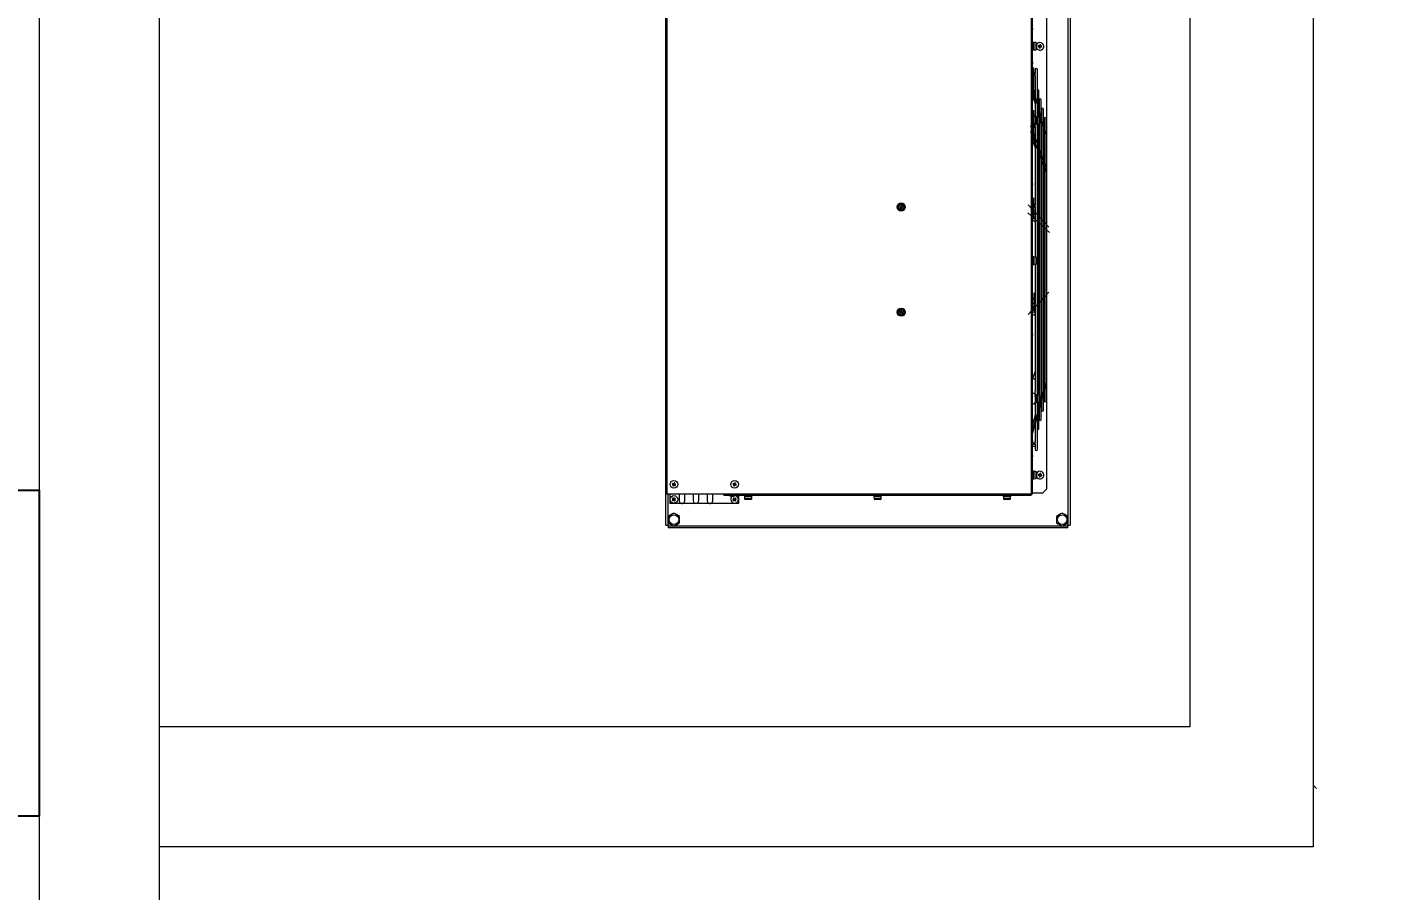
# Model space of a CAD drawing. Header units: millimetres. Extents: x 0 to 31017, y 0 to 21335.
# Drawn here: x 29658.7 to 29827.5, y 5683.1 to 5789.8 of the extents above; entities that cross this region are included whole.
import ezdxf
from ezdxf import colors
from ezdxf.entities.mleader import LeaderData, LeaderLine
from ezdxf.enums import TextEntityAlignment as Align
from ezdxf.math import Vec2, Vec3

# ---------------------------------------------------------------- set-up
doc = ezdxf.new("R2010")
doc.units = ezdxf.units.MM
doc.layers.add('PDF_幾何圖形', color=7, linetype='Continuous')
doc.styles.get("Standard").update_dxf_attribs({"font": 'arial.ttf'})

# ---------------------------------------------------------------- blocks, each defined once
blk = doc.blocks.new('3F建築底圖')
at = {"layer": 'PDF_幾何圖形', "lineweight": 13}
for points in [[(3040.63, -500.17), (3183.26, -500.17), (3183.26, -1159.16), (3040.63, -1159.16)], [(3040.63, -514.99), (3168.03, -514.99), (3168.03, -1144.34), (3040.63, -1144.34)]]:
    blk.add_lwpolyline(points, dxfattribs=at)
at = {"layer": 'PDF_幾何圖形', "lineweight": 20}
blk.add_lwpolyline([(3040.63, -1195.13), (3025.82, -1195.13), (3025.82, -985.63), (3040.63, -985.63)], close=True, dxfattribs=at)
at = {"layer": 'PDF_幾何圖形', "lineweight": 25}
blk.add_lwpolyline([(3022.86, -1155.35), (3025.82, -1155.35), (3025.82, -1115.14), (3022.86, -1115.14), (3022.86, -1134.19), (2986.88, -1134.19), (2986.88, -1115.14), (2984.34, -1115.14), (2984.34, -1155.35), (2986.88, -1155.35), (2986.88, -1136.3), (3022.86, -1136.3)], close=True, dxfattribs=at)
at = {"layer": 'PDF_幾何圖形', "lineweight": 0}
blk.add_lwpolyline([(3183.69, -1151.96), (3183.26, -1151.54)], close=True, dxfattribs=at)
blk = doc.blocks.new('3F機組圖灰底')
at = {"color": 8, "linetype": 'Continuous', "lineweight": 15}
for p, q in [((109375.59, -43245.03), (109375.59, -43115.64)), ((109375.84, -43115.64), (109375.84, -43245.03)), ((109325.82, -43130.47), (109325.82, -43241.17)), ((109325.96, -43130.47), (109325.96, -43241.17)), ((109371, -43130.47), (109371, -43241.17)), ((109371.14, -43130.47), (109371.14, -43241.17)), ((109372.9, -43175.8), (109372.9, -43195.79)), ((109371.15, -43183.59), (109371.15, -43183.79)), ((109371.22, -43185.32), (109371.14, -43185.32)), ((109371.14, -43186.32), (109371.22, -43186.32)), ((109371.22, -43185.32), (109371.22, -43185.87)), ((109371.35, -43185.36), (109371.22, -43185.36)), ((109371.22, -43185.87), (109371.22, -43186.32)), ((109371.22, -43186.28), (109371.35, -43186.28)), ((109371.35, -43185.36), (109371.35, -43185.87)), ((109371.57, -43185.38), (109371.35, -43185.37)), ((109371.35, -43185.87), (109371.35, -43186.28)), ((109371.35, -43186.27), (109371.57, -43186.26)), ((109371.57, -43185.38), (109371.57, -43185.86)), ((109371.57, -43185.86), (109371.57, -43186.26)), ((109371.68, -43185.49), (109371.68, -43185.85)), ((109371.68, -43185.85), (109371.68, -43186.15)), ((109371.91, -43185.82), (109371.89, -43185.84)), ((109371.92, -43185.77), (109371.9, -43185.75)), ((109371.92, -43185.77), (109371.91, -43185.82)), ((109371.91, -43185.82), (109371.95, -43185.83)), ((109371.96, -43185.78), (109371.92, -43185.77)), ((109371.95, -43185.83), (109371.94, -43185.85)), ((109371.96, -43185.78), (109371.96, -43185.75)), ((109372.04, -43186.01), (109372.01, -43186.02)), ((109372.04, -43185.97), (109372.02, -43185.97)), ((109372.04, -43185.97), (109372.04, -43186.01)), ((109372.04, -43186.01), (109372.08, -43186.02)), ((109372.1, -43185.68), (109372.08, -43185.67)), ((109372.08, -43186.02), (109372.09, -43185.98)), ((109372.08, -43186.02), (109372.1, -43186.04)), ((109372.11, -43185.65), (109372.09, -43185.62)), ((109372.09, -43185.98), (109372.11, -43185.99)), ((109372.11, -43185.65), (109372.1, -43185.68)), ((109372.16, -43185.66), (109372.11, -43185.65)), ((109372.15, -43185.69), (109372.16, -43185.66)), ((109372.15, -43185.69), (109372.17, -43185.69)), ((109372.16, -43185.66), (109372.18, -43185.64)), ((109372.24, -43185.88), (109372.27, -43185.89)), ((109372.24, -43185.88), (109372.24, -43185.91)), ((109372.25, -43185.84), (109372.25, -43185.81)), ((109372.28, -43185.84), (109372.25, -43185.84)), ((109372.27, -43185.89), (109372.28, -43185.84)), ((109372.27, -43185.89), (109372.29, -43185.92)), ((109372.28, -43185.84), (109372.31, -43185.83)), ((109371.15, -43187.79), (109371.15, -43187.99)), ((109371.15, -43189.64), (109371.15, -43189.84)), ((109371.32, -43192.49), (109371.32, -43188.44)), ((109371.5, -43188.73), (109371.5, -43189.14)), ((109371.5, -43189.42), (109371.5, -43194.47)), ((109371.52, -43189.33), (109371.52, -43189.17)), ((109371.78, -43194.56), (109371.78, -43188.73)), ((109372.78, -43196.72), (109371.06, -43190.32)), ((109371.14, -43191.36), (109371.5, -43192.7)), ((109371.94, -43194.57), (109371.94, -43191.29)), ((109371.14, -43191.61), (109371.5, -43192.94)), ((109372, -43193.02), (109371.94, -43192.79)), ((109372, -43192.44), (109372, -43193)), ((109372, -43193), (109372, -43194.58)), ((109372.24, -43231.94), (109372.24, -43192.44)), ((109371.32, -43197.59), (109371.32, -43193.73)), ((109371.6, -43194.51), (109371.52, -43194.51)), ((109371.52, -43194.51), (109371.52, -43195.02)), ((109371.6, -43194.51), (109371.6, -43195.02)), ((109371.73, -43194.55), (109371.6, -43194.55)), ((109371.73, -43194.55), (109371.73, -43195.02)), ((109371.95, -43194.57), (109371.73, -43194.56)), ((109371.94, -43194.34), (109372, -43194.56)), ((109371.94, -43194.55), (109371.94, -43194.57)), ((109371.95, -43194.57), (109371.95, -43195.02)), ((109372.06, -43194.68), (109372.06, -43195.02)), ((109372.3, -43194.13), (109372.24, -43193.91)), ((109372.3, -43193.59), (109372.3, -43194.12)), ((109372.3, -43194.12), (109372.3, -43198.72)), ((109372.52, -43194.7), (109372.52, -43211.78)), ((109372.54, -43230.79), (109372.54, -43193.59)), ((109372.6, -43194.74), (109372.6, -43195.24)), ((109372.84, -43229.64), (109372.84, -43194.74)), ((109372.88, -43201.43), (109370.97, -43196.38)), ((109372.86, -43200.89), (109370.98, -43195.68)), ((109371.5, -43195.75), (109371.5, -43205.46)), ((109371.52, -43195.02), (109371.52, -43195.27)), ((109371.52, -43195.66), (109371.52, -43195.28)), ((109371.52, -43195.51), (109371.6, -43195.51)), ((109371.6, -43195.02), (109371.6, -43195.51)), ((109371.6, -43195.47), (109371.73, -43195.47)), ((109371.73, -43195.02), (109371.73, -43195.47)), ((109371.73, -43195.46), (109371.95, -43195.45)), ((109371.78, -43228.93), (109371.78, -43195.46)), ((109371.94, -43228.93), (109371.94, -43195.45)), ((109371.95, -43195.02), (109371.95, -43195.45)), ((109372, -43195.44), (109372, -43197.92)), ((109372.06, -43195.02), (109372.06, -43195.34)), ((109372.24, -43195.45), (109372.3, -43195.68)), ((109372.24, -43195.66), (109372.3, -43195.88)), ((109372.6, -43195.25), (109372.54, -43195.03)), ((109372.6, -43195.24), (109372.6, -43199.55)), ((109372.96, -43228.49), (109372.96, -43195.89)), ((109371.14, -43196.7), (109371.5, -43197.69)), ((109371.14, -43197.39), (109371.5, -43198.34)), ((109372, -43197.9), (109371.94, -43197.73)), ((109372, -43197.92), (109372, -43206.65)), ((109371.94, -43198.91), (109372, -43199.07)), ((109371.94, -43199.5), (109372, -43199.66)), ((109372.3, -43198.73), (109372.24, -43198.56)), ((109372.24, -43199.74), (109372.3, -43199.91)), ((109372.3, -43198.72), (109372.3, -43206.97)), ((109372.6, -43199.56), (109372.54, -43199.39)), ((109372.6, -43199.55), (109372.6, -43199.6)), ((109372.6, -43199.6), (109372.6, -43207.3)), ((109372.24, -43200.3), (109372.3, -43200.45)), ((109371.15, -43202.79), (109371.15, -43202.99)), ((109371.32, -43207.14), (109371.32, -43204.54)), ((109354.77, -43205.59), (109354.74, -43205.68)), ((109354.74, -43205.68), (109354.82, -43205.71)), ((109354.85, -43205.61), (109354.77, -43205.59)), ((109354.86, -43205.78), (109354.83, -43205.86)), ((109354.83, -43205.86), (109354.93, -43205.89)), ((109354.95, -43205.49), (109354.92, -43205.57)), ((109354.93, -43205.89), (109354.95, -43205.81)), ((109355.04, -43205.52), (109354.95, -43205.49)), ((109355.02, -43205.6), (109355.04, -43205.52)), ((109355.03, -43205.77), (109355.1, -43205.79)), ((109355.13, -43205.7), (109355.06, -43205.68)), ((109355.1, -43205.79), (109355.13, -43205.7)), ((109373.26, -43208.86), (109370.58, -43206.42)), ((109373.2, -43208.18), (109370.64, -43205.42)), ((109371.17, -43206.28), (109371.5, -43206.63)), ((109371.5, -43205.69), (109371.5, -43211.88)), ((109371.52, -43205.59), (109371.52, -43205.54)), ((109372, -43206.58), (109371.94, -43206.52)), ((109372, -43206.65), (109372, -43216.87)), ((109371.18, -43207.23), (109371.5, -43207.52)), ((109371.5, -43206.98), (109371.46, -43206.94)), ((109371.94, -43207.1), (109372, -43207.17)), ((109372, -43207.43), (109371.94, -43207.38)), ((109371.94, -43207.92), (109372, -43207.98)), ((109372.3, -43206.9), (109372.24, -43206.84)), ((109372.24, -43207.43), (109372.3, -43207.49)), ((109372.3, -43207.71), (109372.24, -43207.65)), ((109372.24, -43208.19), (109372.3, -43208.25)), ((109372.3, -43206.97), (109372.3, -43216.59)), ((109372.6, -43207.23), (109372.54, -43207.16)), ((109372.6, -43207.3), (109372.6, -43216.32)), ((109371.22, -43211.82), (109371.14, -43211.82)), ((109371.14, -43212.82), (109371.22, -43212.82)), ((109371.22, -43211.82), (109371.22, -43212.37)), ((109371.35, -43211.86), (109371.22, -43211.86)), ((109371.22, -43212.37), (109371.22, -43212.82)), ((109371.22, -43212.78), (109371.35, -43212.78)), ((109371.35, -43211.86), (109371.35, -43212.37)), ((109371.57, -43211.88), (109371.35, -43211.87)), ((109371.35, -43212.37), (109371.35, -43212.78)), ((109371.35, -43212.77), (109371.57, -43212.76)), ((109371.5, -43212.76), (109371.5, -43217.67)), ((109371.57, -43211.88), (109371.57, -43212.36)), ((109371.57, -43212.36), (109371.57, -43212.76)), ((109371.68, -43211.99), (109371.68, -43212.35)), ((109371.68, -43212.35), (109371.68, -43212.65)), ((109371.96, -43212.28), (109371.94, -43212.27)), ((109371.94, -43212.32), (109371.95, -43212.33)), ((109371.95, -43212.33), (109371.94, -43212.35)), ((109371.96, -43212.28), (109371.96, -43212.25)), ((109372.24, -43212.38), (109372.27, -43212.39)), ((109372.24, -43212.38), (109372.24, -43212.4)), ((109372.25, -43212.34), (109372.25, -43212.31)), ((109372.28, -43212.34), (109372.25, -43212.34)), ((109372.27, -43212.39), (109372.28, -43212.34)), ((109372.27, -43212.39), (109372.29, -43212.42)), ((109372.28, -43212.34), (109372.3, -43212.33)), ((109372.52, -43229.68), (109372.52, -43212.6)), ((109373.2, -43216.21), (109370.64, -43218.96)), ((109371.32, -43216.3), (109371.32, -43218.8)), ((109372, -43216.41), (109371.94, -43216.46)), ((109372.3, -43216.13), (109372.24, -43216.19)), ((109372.24, -43216.73), (109372.3, -43216.68)), ((109372.3, -43216.59), (109372.3, -43225.06)), ((109372.54, -43216.46), (109372.6, -43216.4)), ((109372.6, -43216.32), (109372.6, -43224.24)), ((109354.95, -43218.49), (109354.92, -43218.57)), ((109355.04, -43218.52), (109354.95, -43218.49)), ((109371.27, -43217.99), (109371.17, -43218.11)), ((109371.5, -43216.86), (109371.18, -43217.15)), ((109371.47, -43218.37), (109371.5, -43218.34)), ((109371.5, -43217.89), (109371.5, -43228.34)), ((109371.52, -43217.8), (109371.52, -43217.76)), ((109371.94, -43217), (109372, -43216.95)), ((109372, -43217.21), (109371.94, -43217.28)), ((109371.94, -43217.87), (109372, -43217.8)), ((109372, -43216.87), (109372, -43225.81)), ((109372.3, -43216.89), (109372.24, -43216.96)), ((109372.24, -43217.54), (109372.3, -43217.48)), ((109354.77, -43218.59), (109354.74, -43218.68)), ((109354.74, -43218.68), (109354.82, -43218.71)), ((109354.85, -43218.61), (109354.77, -43218.59)), ((109354.86, -43218.78), (109354.83, -43218.86)), ((109354.83, -43218.86), (109354.93, -43218.89)), ((109354.93, -43218.89), (109354.95, -43218.81)), ((109355.02, -43218.6), (109355.04, -43218.52)), ((109355.03, -43218.77), (109355.1, -43218.79)), ((109355.13, -43218.7), (109355.06, -43218.68)), ((109355.1, -43218.79), (109355.13, -43218.7)), ((109371.15, -43221.39), (109371.15, -43221.59)), ((109372, -43224.72), (109371.94, -43224.88)), ((109372.3, -43223.93), (109372.24, -43224.09)), ((109372.24, -43225.22), (109372.3, -43225.06)), ((109372.3, -43225.06), (109372.3, -43230.79)), ((109372.54, -43224.42), (109372.6, -43224.27)), ((109372.6, -43224.24), (109372.6, -43228.94)), ((109371.5, -43226.04), (109371.14, -43227)), ((109371.94, -43226.65), (109372, -43226.49)), ((109372, -43225.86), (109372, -43228.95)), ((109372.24, -43225.82), (109372.3, -43225.65)), ((109372.79, -43227.46), (109371.06, -43233.81)), ((109372.78, -43227.66), (109371.06, -43234.06)), ((109371.52, -43228.87), (109371.52, -43228.45)), ((109372.3, -43228.51), (109372.24, -43228.73)), ((109372.9, -43228.6), (109372.9, -43240.55)), ((109371.5, -43229.91), (109371.5, -43234.68)), ((109371.6, -43228.87), (109371.52, -43228.87)), ((109371.52, -43229.1), (109371.52, -43228.87)), ((109371.52, -43229.1), (109371.52, -43229.87)), ((109371.52, -43229.87), (109371.6, -43229.87)), ((109371.6, -43228.87), (109371.6, -43229.87)), ((109371.73, -43228.91), (109371.6, -43228.91)), ((109371.6, -43229.83), (109371.73, -43229.83)), ((109371.73, -43228.91), (109371.73, -43229.83)), ((109371.95, -43228.94), (109371.73, -43228.92)), ((109371.73, -43229.82), (109371.95, -43229.81)), ((109371.78, -43235.65), (109371.78, -43229.82)), ((109371.94, -43233.09), (109371.94, -43229.81)), ((109371.94, -43229.81), (109371.94, -43229.83)), ((109371.95, -43228.94), (109371.95, -43229.81)), ((109372, -43229.8), (109372, -43231.94)), ((109372.06, -43229.05), (109372.06, -43229.7)), ((109372.24, -43230.25), (109372.3, -43230.03)), ((109372.24, -43230.47), (109372.3, -43230.25)), ((109372.54, -43229.15), (109372.6, -43228.93)), ((109372.54, -43229.35), (109372.6, -43229.13)), ((109372.6, -43228.94), (109372.6, -43229.64)), ((109371.5, -43231.44), (109371.14, -43232.77)), ((109371.94, -43231.36), (109372, -43231.13)), ((109371.94, -43231.59), (109372, -43231.37)), ((109371.15, -43234.54), (109371.15, -43234.74)), ((109371.5, -43234.96), (109371.5, -43235.65)), ((109371.52, -43234.94), (109371.52, -43234.78)), ((109371.15, -43236.39), (109371.15, -43236.59)), ((109371.22, -43238.32), (109371.14, -43238.32)), ((109371.22, -43238.32), (109371.22, -43238.87)), ((109371.35, -43238.36), (109371.22, -43238.36)), ((109371.35, -43238.36), (109371.35, -43238.87)), ((109371.57, -43238.38), (109371.35, -43238.37)), ((109371.57, -43238.38), (109371.57, -43238.86)), ((109371.68, -43238.49), (109371.68, -43238.85)), ((109371.92, -43238.77), (109371.9, -43238.75)), ((109371.96, -43238.78), (109371.96, -43238.75)), ((109372.1, -43238.68), (109372.08, -43238.67)), ((109372.11, -43238.65), (109372.09, -43238.62)), ((109372.11, -43238.65), (109372.1, -43238.68)), ((109372.16, -43238.66), (109372.11, -43238.65)), ((109372.15, -43238.69), (109372.16, -43238.66)), ((109372.15, -43238.69), (109372.17, -43238.69)), ((109372.16, -43238.66), (109372.18, -43238.64)), ((109326.66, -43239.91), (109326.63, -43239.92)), ((109326.69, -43239.87), (109326.66, -43239.91)), ((109326.66, -43239.91), (109326.69, -43239.92)), ((109326.69, -43239.87), (109326.68, -43239.84)), ((109326.69, -43239.92), (109326.68, -43239.94)), ((109326.72, -43239.88), (109326.69, -43239.87)), ((109326.73, -43240.12), (109326.7, -43240.13)), ((109326.72, -43239.88), (109326.73, -43239.86)), ((109326.75, -43240.09), (109326.73, -43240.08)), ((109326.75, -43240.09), (109326.73, -43240.12)), ((109326.73, -43240.12), (109326.77, -43240.15)), ((109326.77, -43240.15), (109326.79, -43240.12)), ((109326.77, -43240.15), (109326.78, -43240.18)), ((109326.79, -43240.12), (109326.81, -43240.13)), ((109326.89, -43239.83), (109326.86, -43239.82)), ((109326.9, -43239.8), (109326.89, -43239.77)), ((109326.9, -43239.8), (109326.89, -43239.83)), ((109326.94, -43239.82), (109326.9, -43239.8)), ((109326.93, -43239.85), (109326.94, -43239.82)), ((109326.93, -43239.85), (109326.95, -43239.86)), ((109326.94, -43239.82), (109326.97, -43239.81)), ((109326.96, -43240.06), (109326.95, -43240.08)), ((109326.96, -43240.06), (109326.99, -43240.08)), ((109326.98, -43240.02), (109326.99, -43240)), ((109327.01, -43240.03), (109326.98, -43240.02)), ((109326.99, -43240.08), (109327.01, -43240.03)), ((109326.99, -43240.08), (109327, -43240.11)), ((109327.01, -43240.03), (109327.04, -43240.02)), ((109334.16, -43239.91), (109334.13, -43239.92)), ((109334.19, -43239.87), (109334.16, -43239.91)), ((109334.16, -43239.91), (109334.19, -43239.92)), ((109334.19, -43239.87), (109334.18, -43239.84)), ((109334.19, -43239.92), (109334.18, -43239.94)), ((109334.22, -43239.88), (109334.19, -43239.87)), ((109334.23, -43240.12), (109334.2, -43240.13)), ((109334.22, -43239.88), (109334.23, -43239.86)), ((109334.25, -43240.09), (109334.23, -43240.08)), ((109334.25, -43240.09), (109334.23, -43240.12)), ((109334.23, -43240.12), (109334.27, -43240.15)), ((109334.27, -43240.15), (109334.29, -43240.12)), ((109334.27, -43240.15), (109334.28, -43240.18)), ((109334.29, -43240.12), (109334.31, -43240.13)), ((109334.39, -43239.83), (109334.36, -43239.82)), ((109334.4, -43239.8), (109334.39, -43239.77)), ((109334.4, -43239.8), (109334.39, -43239.83)), ((109334.44, -43239.82), (109334.4, -43239.8)), ((109334.43, -43239.85), (109334.44, -43239.82)), ((109334.43, -43239.85), (109334.45, -43239.86)), ((109334.44, -43239.82), (109334.47, -43239.81)), ((109334.46, -43240.06), (109334.45, -43240.08)), ((109334.46, -43240.06), (109334.49, -43240.08)), ((109334.48, -43240.02), (109334.49, -43240)), ((109334.51, -43240.03), (109334.48, -43240.02)), ((109334.49, -43240.08), (109334.51, -43240.03)), ((109334.49, -43240.08), (109334.5, -43240.11)), ((109334.51, -43240.03), (109334.54, -43240.02)), ((109371.14, -43239.32), (109371.22, -43239.32)), ((109371.22, -43238.87), (109371.22, -43239.32)), ((109371.22, -43239.28), (109371.35, -43239.28)), ((109371.35, -43238.87), (109371.35, -43239.28)), ((109371.35, -43239.27), (109371.57, -43239.26)), ((109371.57, -43238.86), (109371.57, -43239.26)), ((109371.68, -43238.85), (109371.68, -43239.15)), ((109371.91, -43238.82), (109371.89, -43238.84)), ((109371.92, -43238.77), (109371.91, -43238.82)), ((109371.91, -43238.82), (109371.95, -43238.83)), ((109371.96, -43238.78), (109371.92, -43238.77)), ((109371.95, -43238.83), (109371.94, -43238.85)), ((109372.04, -43239.01), (109372.01, -43239.02)), ((109372.04, -43238.97), (109372.02, -43238.97)), ((109372.04, -43238.97), (109372.04, -43239.01)), ((109372.04, -43239.01), (109372.08, -43239.02)), ((109372.08, -43239.02), (109372.09, -43238.98)), ((109372.08, -43239.02), (109372.1, -43239.04)), ((109372.09, -43238.98), (109372.11, -43238.99)), ((109372.24, -43238.88), (109372.27, -43238.89)), ((109372.24, -43238.88), (109372.24, -43238.91)), ((109372.25, -43238.84), (109372.25, -43238.81)), ((109372.28, -43238.84), (109372.25, -43238.84)), ((109372.27, -43238.89), (109372.28, -43238.84)), ((109372.27, -43238.89), (109372.29, -43238.92)), ((109372.28, -43238.84), (109372.31, -43238.83)), ((109325.96, -43241.17), (109325.82, -43241.17)), ((109325.84, -43245.03), (109325.84, -43241.17)), ((109333.02, -43241.17), (109325.96, -43241.17)), ((109326.09, -43241.17), (109326.09, -43245.03)), ((109326.34, -43241.17), (109326.34, -43242.33)), ((109326.68, -43241.93), (109326.65, -43241.92)), ((109326.71, -43241.7), (109326.67, -43241.7)), ((109326.7, -43241.9), (109326.68, -43241.93)), ((109326.68, -43241.93), (109326.71, -43241.96)), ((109326.7, -43241.9), (109326.69, -43241.89)), ((109326.71, -43241.96), (109326.7, -43241.99)), ((109326.74, -43241.67), (109326.71, -43241.7)), ((109326.71, -43241.7), (109326.73, -43241.73)), ((109326.73, -43241.73), (109326.71, -43241.74)), ((109326.71, -43241.96), (109326.73, -43241.94)), ((109326.73, -43241.94), (109326.75, -43241.96)), ((109326.74, -43241.67), (109326.75, -43241.64)), ((109326.76, -43241.7), (109326.74, -43241.67)), ((109326.76, -43241.7), (109326.78, -43241.68)), ((109326.91, -43241.96), (109326.89, -43241.98)), ((109326.91, -43241.96), (109326.93, -43241.99)), ((109326.94, -43241.72), (109326.93, -43241.7)), ((109326.93, -43241.99), (109326.97, -43241.96)), ((109326.93, -43241.99), (109326.93, -43242.02)), ((109326.97, -43241.7), (109326.94, -43241.72)), ((109326.95, -43241.94), (109326.97, -43241.92)), ((109326.97, -43241.96), (109326.95, -43241.94)), ((109326.97, -43241.7), (109326.97, -43241.67)), ((109327, -43241.74), (109326.97, -43241.7)), ((109326.97, -43241.76), (109327, -43241.74)), ((109326.97, -43241.76), (109326.99, -43241.78)), ((109326.97, -43241.96), (109327, -43241.97)), ((109327, -43241.74), (109327.03, -43241.74)), ((109329.22, -43241.17), (109329.22, -43241.98)), ((109329.92, -43241.98), (109329.92, -43241.17)), ((109329.92, -43241.98), (109329.92, -43241.17)), ((109329.92, -43241.98), (109329.92, -43241.17)), ((109329.92, -43241.98), (109329.92, -43241.17)), ((109329.92, -43241.98), (109329.92, -43241.17)), ((109329.92, -43241.98), (109329.92, -43241.17)), ((109329.92, -43241.98), (109329.92, -43241.17)), ((109329.92, -43241.98), (109329.92, -43241.17)), ((109329.92, -43241.98), (109329.92, -43241.17)), ((109329.92, -43241.98), (109329.92, -43241.17)), ((109329.92, -43241.98), (109329.92, -43241.17)), ((109329.92, -43241.98), (109329.92, -43241.17)), ((109329.92, -43241.98), (109329.92, -43241.17)), ((109329.92, -43241.98), (109329.92, -43241.17)), ((109333.02, -43241.31), (109333.02, -43241.17)), ((109371, -43241.17), (109333.02, -43241.17)), ((109333.02, -43241.31), (109371, -43241.31)), ((109333.89, -43241.4), (109333.89, -43241.42)), ((109333.93, -43241.43), (109333.93, -43241.41)), ((109333.93, -43241.43), (109333.93, -43241.42)), ((109334.12, -43241.41), (109334.12, -43241.42)), ((109334.14, -43241.4), (109334.15, -43241.43)), ((109334.14, -43241.41), (109334.14, -43241.43)), ((109334.14, -43241.42), (109334.14, -43241.42)), ((109334.18, -43241.93), (109334.15, -43241.92)), ((109334.17, -43241.41), (109334.17, -43241.42)), ((109334.21, -43241.7), (109334.17, -43241.7)), ((109334.2, -43241.9), (109334.18, -43241.93)), ((109334.18, -43241.93), (109334.21, -43241.96)), ((109334.2, -43241.9), (109334.19, -43241.89)), ((109334.21, -43241.96), (109334.2, -43241.99)), ((109334.24, -43241.67), (109334.21, -43241.7)), ((109334.21, -43241.7), (109334.23, -43241.73)), ((109334.23, -43241.73), (109334.21, -43241.74)), ((109334.21, -43241.96), (109334.23, -43241.94)), ((109334.23, -43241.94), (109334.25, -43241.96)), ((109334.24, -43241.67), (109334.25, -43241.64)), ((109334.26, -43241.7), (109334.24, -43241.67)), ((109334.26, -43241.7), (109334.28, -43241.68)), ((109334.41, -43241.96), (109334.39, -43241.98)), ((109334.41, -43241.96), (109334.43, -43241.99)), ((109334.44, -43241.72), (109334.43, -43241.7)), ((109334.43, -43241.99), (109334.47, -43241.96)), ((109334.43, -43241.99), (109334.43, -43242.02)), ((109334.47, -43241.7), (109334.44, -43241.72)), ((109334.45, -43241.94), (109334.47, -43241.92)), ((109334.47, -43241.96), (109334.45, -43241.94)), ((109334.47, -43241.7), (109334.47, -43241.67)), ((109334.5, -43241.74), (109334.47, -43241.7)), ((109334.47, -43241.76), (109334.5, -43241.74)), ((109334.47, -43241.76), (109334.49, -43241.78)), ((109334.47, -43241.96), (109334.5, -43241.97)), ((109334.5, -43241.74), (109334.53, -43241.74)), ((109334.84, -43241.31), (109334.84, -43242.33)), ((109335.52, -43241.31), (109335.52, -43241.39)), ((109336.52, -43241.39), (109335.52, -43241.39)), ((109335.56, -43241.39), (109335.56, -43241.52)), ((109336.48, -43241.52), (109335.56, -43241.52)), ((109335.57, -43241.52), (109335.58, -43241.75)), ((109336.46, -43241.75), (109335.58, -43241.75)), ((109336.35, -43241.85), (109335.69, -43241.85)), ((109336.46, -43241.75), (109336.47, -43241.52)), ((109336.48, -43241.52), (109336.48, -43241.39)), ((109336.52, -43241.39), (109336.52, -43241.31)), ((109351.52, -43241.31), (109351.52, -43241.39)), ((109352.52, -43241.39), (109351.52, -43241.39)), ((109351.56, -43241.39), (109351.56, -43241.52)), ((109352.48, -43241.52), (109351.56, -43241.52)), ((109351.57, -43241.52), (109351.58, -43241.75)), ((109352.46, -43241.75), (109351.58, -43241.75)), ((109352.35, -43241.85), (109351.69, -43241.85)), ((109352.46, -43241.75), (109352.47, -43241.52)), ((109352.48, -43241.52), (109352.48, -43241.39)), ((109352.52, -43241.39), (109352.52, -43241.31)), ((109367.52, -43241.31), (109367.52, -43241.39)), ((109368.52, -43241.39), (109367.52, -43241.39)), ((109367.56, -43241.39), (109367.56, -43241.52)), ((109368.48, -43241.52), (109367.56, -43241.52)), ((109367.57, -43241.52), (109367.58, -43241.75)), ((109368.46, -43241.75), (109367.58, -43241.75)), ((109368.35, -43241.85), (109367.69, -43241.85)), ((109368.46, -43241.75), (109368.47, -43241.52)), ((109368.48, -43241.52), (109368.48, -43241.39)), ((109368.52, -43241.39), (109368.52, -43241.31)), ((109371, -43241.17), (109371, -43241.31)), ((109371.14, -43241.17), (109371, -43241.17)), ((109372.4, -43241.05), (109371.14, -43241.05)), ((109372.4, -43241.05), (109372.9, -43240.55)), ((109334.84, -43242.33), (109326.34, -43242.33)), ((109325.84, -43245.03), (109326.09, -43245.03)), ((109326.09, -43245.03), (109326.14, -43245.03)), ((109326.14, -43243.93), (109326.14, -43244.74)), ((109326.14, -43245.03), (109326.14, -43245.08)), ((109326.14, -43245.08), (109326.14, -43245.33)), ((109326.14, -43245.08), (109326.74, -43245.08)), ((109375.53, -43245.33), (109326.14, -43245.33)), ((109326.94, -43245.08), (109374.74, -43245.08)), ((109327.54, -43244.74), (109327.54, -43243.93)), ((109374.14, -43243.93), (109374.14, -43244.74)), ((109374.94, -43245.08), (109375.53, -43245.08)), ((109375.53, -43245.03), (109375.59, -43245.03)), ((109375.53, -43245.08), (109375.53, -43245.03)), ((109375.53, -43245.33), (109375.53, -43245.08)), ((109375.54, -43244.74), (109375.54, -43243.93)), ((109375.59, -43245.03), (109375.84, -43245.03))]:
    blk.add_line(p, q, dxfattribs=at)
at = {"color": 8, "linetype": 'Continuous', "lineweight": 15, "flags": 128}
for points in [[(109371.32, -43189.21), (109371.39, -43189.21), (109371.46, -43189.2), (109371.5, -43189.18), (109371.52, -43189.17), (109371.5, -43189.15), (109371.46, -43189.13), (109371.39, -43189.12), (109371.32, -43189.12), (109371.24, -43189.12), (109371.18, -43189.13), (109371.14, -43189.14)], [(109371.5, -43189.43), (109371.5, -43189.42), (109371.5, -43189.4), (109371.5, -43189.38), (109371.51, -43189.36), (109371.51, -43189.35), (109371.52, -43189.33), (109371.52, -43189.33)], [(109371.32, -43205.73), (109371.39, -43205.72), (109371.46, -43205.68), (109371.5, -43205.61), (109371.52, -43205.54), (109371.5, -43205.47), (109371.46, -43205.4), (109371.39, -43205.36), (109371.32, -43205.35), (109371.24, -43205.36), (109371.18, -43205.4), (109371.14, -43205.46)], [(109371.5, -43205.69), (109371.5, -43205.69), (109371.5, -43205.69), (109371.5, -43205.67), (109371.51, -43205.66), (109371.51, -43205.64), (109371.52, -43205.61), (109371.52, -43205.59)], [(109372.54, -43210.71), (109372.58, -43210.7), (109372.6, -43210.7)], [(109372.6, -43210.96), (109372.58, -43210.97), (109372.54, -43210.98)], [(109371.94, -43212.35), (109371.97, -43212.36), (109372, -43212.38)], [(109372, -43212.25), (109371.98, -43212.26), (109371.96, -43212.25)], [(109372.6, -43213.42), (109372.58, -43213.42), (109372.54, -43213.41)], [(109371.5, -43217.66), (109371.5, -43217.66), (109371.5, -43217.67), (109371.5, -43217.68), (109371.51, -43217.7), (109371.51, -43217.72), (109371.52, -43217.75), (109371.52, -43217.76)], [(109371.52, -43228.87), (109371.5, -43228.82), (109371.46, -43228.77), (109371.39, -43228.74), (109371.32, -43228.73), (109371.24, -43228.74), (109371.18, -43228.77), (109371.14, -43228.81)], [(109371.32, -43234.99), (109371.39, -43234.99), (109371.46, -43234.98), (109371.5, -43234.96), (109371.52, -43234.94), (109371.5, -43234.92), (109371.46, -43234.9), (109371.39, -43234.89), (109371.32, -43234.88), (109371.24, -43234.89), (109371.18, -43234.9), (109371.14, -43234.91)], [(109327.49, -43241.17), (109327.49, -43241.25), (109327.49, -43241.42), (109327.49, -43241.57), (109327.49, -43241.7), (109327.49, -43241.81), (109327.49, -43241.9), (109327.49, -43241.95), (109327.49, -43241.98), (109327.49, -43241.98), (109327.49, -43241.98), (109327.49, -43241.98), (109327.49, -43241.98), (109327.49, -43241.99), (109327.5, -43242.06), (109327.52, -43242.13), (109327.55, -43242.19), (109327.62, -43242.26), (109327.7, -43242.3), (109327.8, -43242.33), (109327.9, -43242.33), (109327.99, -43242.3), (109328.06, -43242.25), (109328.11, -43242.2), (109328.14, -43242.15), (109328.17, -43242.1), (109328.18, -43242.05), (109328.19, -43242.02), (109328.19, -43242), (109328.19, -43241.99), (109328.19, -43241.98), (109328.19, -43241.98), (109328.19, -43241.98), (109328.19, -43241.98), (109328.19, -43241.98), (109328.19, -43241.98), (109328.19, -43241.98), (109328.19, -43241.95), (109328.19, -43241.89), (109328.19, -43241.8), (109328.19, -43241.68), (109328.19, -43241.54), (109328.19, -43241.39), (109328.19, -43241.22), (109328.19, -43241.17)], [(109328.19, -43241.98), (109328.19, -43241.98), (109328.19, -43241.98), (109328.19, -43241.95), (109328.19, -43241.89), (109328.19, -43241.8), (109328.19, -43241.68), (109328.19, -43241.55), (109328.19, -43241.39), (109328.19, -43241.22), (109328.19, -43241.17)], [(109330.95, -43241.17), (109330.95, -43241.25), (109330.95, -43241.42), (109330.95, -43241.57), (109330.95, -43241.7), (109330.95, -43241.81), (109330.95, -43241.9), (109330.95, -43241.95), (109330.95, -43241.98), (109330.95, -43241.98), (109330.95, -43241.98), (109330.95, -43241.98), (109330.95, -43241.98), (109330.95, -43241.99), (109330.96, -43242.06), (109330.98, -43242.13), (109331.02, -43242.19), (109331.09, -43242.26), (109331.16, -43242.3), (109331.26, -43242.33), (109331.36, -43242.33), (109331.45, -43242.3), (109331.52, -43242.25), (109331.57, -43242.2), (109331.61, -43242.15), (109331.63, -43242.1), (109331.64, -43242.05), (109331.65, -43242.02), (109331.65, -43242), (109331.65, -43241.99), (109331.65, -43241.98), (109331.65, -43241.98), (109331.65, -43241.98), (109331.65, -43241.98), (109331.65, -43241.98), (109331.65, -43241.98), (109331.65, -43241.98), (109331.65, -43241.95), (109331.65, -43241.89), (109331.65, -43241.8), (109331.65, -43241.68), (109331.65, -43241.54), (109331.65, -43241.39), (109331.65, -43241.22), (109331.65, -43241.17)], [(109331.65, -43241.98), (109331.65, -43241.98), (109331.65, -43241.98), (109331.65, -43241.95), (109331.65, -43241.89), (109331.65, -43241.8), (109331.65, -43241.68), (109331.65, -43241.55), (109331.65, -43241.39), (109331.65, -43241.22), (109331.65, -43241.17)], [(109334.15, -43241.43), (109334.15, -43241.43), (109334.16, -43241.43), (109334.17, -43241.42)], [(109326.84, -43243.52), (109326.65, -43243.63), (109326.46, -43243.74), (109326.14, -43243.93)], [(109327.54, -43243.93), (109327.35, -43243.82), (109327.16, -43243.71), (109326.84, -43243.52)], [(109374.84, -43243.52), (109374.65, -43243.63), (109374.46, -43243.74), (109374.14, -43243.93)], [(109375.54, -43243.93), (109375.35, -43243.82), (109375.16, -43243.71), (109374.84, -43243.52)], [(109326.14, -43244.74), (109326.32, -43244.84), (109326.51, -43244.95), (109326.84, -43245.14)], [(109326.84, -43245.14), (109327.02, -43245.03), (109327.21, -43244.92), (109327.54, -43244.74)], [(109374.14, -43244.74), (109374.32, -43244.84), (109374.51, -43244.95), (109374.84, -43245.14)], [(109374.84, -43245.14), (109375.02, -43245.03), (109375.21, -43244.92), (109375.54, -43244.74)]]:
    blk.add_lwpolyline(points, dxfattribs=at)
at = {"color": 8, "linetype": 'Continuous', "lineweight": 15}
for centre, radius in [((109354.94, -43205.69), 0.5), ((109354.94, -43205.69), 0.46), ((109354.94, -43205.69), 0.45), ((109354.94, -43205.69), 0.438), ((109354.94, -43205.69), 0.328), ((109354.94, -43218.69), 0.5), ((109354.94, -43218.69), 0.46), ((109354.94, -43218.69), 0.45), ((109354.94, -43218.69), 0.438), ((109354.94, -43218.69), 0.328), ((109326.84, -43239.97), 0.47), ((109334.34, -43239.97), 0.47), ((109326.84, -43241.83), 0.47), ((109326.84, -43244.33), 0.6), ((109374.84, -43244.33), 0.6)]:
    blk.add_circle(centre, radius, dxfattribs=at)
for centre, radius, start, end in [((109370.79, -43183.69), 0.375, 15.466, 23.0739), ((109370.79, -43183.69), 0.375, 336.9261, 344.534), ((109371.57, -43185.49), 0.11, 0, 87), ((109371.57, -43186.15), 0.11, 273, 0), ((109372.1, -43185.83), 0.47, 348.6774, 153.3313), ((109372.1, -43185.83), 0.47, 206.6687, 348.6774), ((109377.44, -43186.9), 5.66, 168.2107, 169.1432), ((109373.08, -43180.87), 5.11, 256.5333, 257.1619), ((109371.09, -43190.78), 5.1, 80.1918, 80.8219), ((109371.92, -43185.95), 0.105, 350.182, 77.1726), ((109371.92, -43185.95), 0.126, 348.6774, 78.6774), ((109371.98, -43185.65), 0.105, 260.1822, 347.1727), ((109371.98, -43185.65), 0.126, 258.6774, 348.6774), ((109377.07, -43186.84), 5.13, 170.193, 170.8194), ((109373.17, -43180.48), 5.66, 258.2118, 259.1434), ((109377.07, -43186.81), 5.12, 166.5346, 167.1618), ((109371.03, -43191.18), 5.66, 78.2118, 79.1434), ((109372.22, -43186.01), 0.126, 78.6774, 168.6774), ((109367.12, -43184.85), 5.12, 346.5346, 347.1618), ((109372.22, -43186.01), 0.105, 80.1822, 167.1727), ((109372.27, -43185.71), 0.126, 168.6774, 258.6774), ((109367.12, -43184.82), 5.13, 350.1929, 350.8195), ((109372.28, -43185.71), 0.105, 170.1822, 257.1722), ((109373.1, -43180.88), 5.1, 260.1918, 260.8219), ((109371.12, -43190.78), 5.1, 76.5327, 77.1632), ((109366.75, -43184.76), 5.66, 348.2107, 349.1432), ((109370.79, -43187.89), 0.375, 15.466, 23.0739), ((109370.79, -43187.89), 0.375, 336.9261, 344.534), ((109371.3, -43188.74), 0.47, 250.3862, 272.7271), ((109370.79, -43189.74), 0.375, 15.466, 23.0739), ((109371.64, -43188.73), 0.14, 0, 180), ((109370.79, -43189.74), 0.375, 336.9261, 344.534), ((109371.82, -43191.29), 0.12, 0, 108.7601), ((109372.12, -43192.44), 0.12, 0, 180), ((109371.32, -43194.56), 0.2, 0, 154.1551), ((109371.32, -43194.56), 0.2, 25.8449, 154.1551), ((109371.95, -43194.68), 0.11, 0, 87), ((109372.42, -43193.59), 0.12, 0, 180), ((109372.72, -43194.74), 0.12, 0, 180), ((109371.32, -43195.66), 0.2, 205.8449, 0), ((109371.95, -43195.34), 0.11, 273, 0), ((109372.84, -43195.89), 0.12, 0, 90.6719), ((109370.79, -43202.89), 0.375, 15.466, 23.0739), ((109370.79, -43202.89), 0.375, 336.9261, 344.534), ((109354.8, -43205.76), 0.06, 343.0162, 73.0162), ((109354.86, -43205.55), 0.06, 253.0162, 343.0162), ((109355.01, -43205.83), 0.06, 73.0162, 163.0162), ((109355.07, -43205.62), 0.06, 163.0162, 253.0162), ((109371.32, -43205.53), 0.201, 207.4088, 270.5323), ((109371.32, -43206.58), 0.199, 102.6867, 153.1339), ((109371.57, -43211.99), 0.11, 0, 87), ((109371.57, -43212.65), 0.11, 273, 0), ((109372.1, -43212.33), 0.47, 102.4601, 110.0854), ((109370.91, -43218.32), 6.16, 80.2181, 80.4419), ((109372.1, -43212.33), 0.47, 249.9146, 257.5399), ((109371.92, -43212.45), 0.126, 53.4935, 78.6774), ((109371.98, -43212.15), 0.126, 258.6774, 277.3814), ((109372.1, -43212.33), 0.47, 65.0051, 72.8498), ((109372.27, -43212.21), 0.126, 252.5162, 258.6774), ((109372.22, -43212.51), 0.126, 78.6774, 80.4445), ((109373.11, -43207.36), 5.13, 260.1928, 260.8195), ((109372.1, -43212.33), 0.47, 287.1502, 294.9949), ((109371.09, -43217.43), 5.25, 76.6834, 77.1557), ((109366.31, -43211.17), 6.11, 348.2202, 348.4806), ((109372.1, -43212.33), 0.47, 348.6774, 21.0646), ((109372.1, -43212.33), 0.47, 338.9354, 348.6774), ((109371.32, -43217.81), 0.201, 1.6195, 153.2469), ((109371.32, -43217.8), 0.201, 206.5464, 358.5864), ((109354.8, -43218.76), 0.06, 343.0162, 73.0162), ((109354.86, -43218.55), 0.06, 253.0162, 343.0162), ((109355.01, -43218.83), 0.06, 73.0162, 163.0162), ((109355.07, -43218.62), 0.06, 163.0162, 253.0162), ((109371.32, -43218.83), 0.203, 207.5415, 332.4585), ((109370.79, -43221.49), 0.375, 15.466, 23.0739), ((109370.79, -43221.49), 0.375, 336.9261, 344.534), ((109373.04, -43228.14), 1.55, 186.912, 191.3258), ((109372.84, -43228.49), 0.12, 269.3281, 0), ((109371.32, -43229.82), 0.2, 205.8449, 0), ((109371.95, -43229.05), 0.11, 0, 87), ((109371.95, -43229.7), 0.11, 273, 0), ((109372.72, -43229.64), 0.12, 180, 0), ((109372.12, -43231.94), 0.12, 180, 0), ((109372.42, -43230.79), 0.12, 180, 0), ((109371.82, -43233.09), 0.12, 251.2399, 0), ((109370.79, -43234.64), 0.375, 15.466, 23.0739), ((109370.79, -43234.64), 0.375, 336.9261, 344.534), ((109371.3, -43234.59), 0.404, 246.9578, 273.0896), ((109371.32, -43234.72), 0.546, 250.7389, 289.2611), ((109368.99, -43235.24), 2.57, 10.2503, 12.4694), ((109370.79, -43236.49), 0.375, 15.466, 23.0739), ((109370.79, -43236.49), 0.375, 336.9261, 344.534), ((109371.64, -43235.65), 0.14, 180, 0), ((109371.57, -43238.49), 0.11, 0, 87), ((109372.1, -43238.83), 0.47, 348.6774, 153.3313), ((109377.44, -43239.9), 5.66, 168.2107, 169.1432), ((109371.08, -43243.86), 5.18, 80.1992, 80.8191), ((109371.98, -43238.65), 0.105, 260.1813, 347.1714), ((109371.98, -43238.65), 0.126, 258.6774, 348.6774), ((109377.09, -43239.82), 5.14, 166.5361, 167.1613), ((109371.02, -43244.22), 5.7, 78.2142, 79.1401), ((109372.27, -43238.71), 0.126, 168.6774, 258.6774), ((109367.09, -43237.81), 5.16, 350.1953, 350.818), ((109372.28, -43238.71), 0.105, 170.1808, 257.175), ((109331.73, -43242.49), 5.71, 152.2448, 153.1687), ((109329.13, -43235.49), 5.08, 240.5607, 241.1931), ((109324.45, -43244.58), 5.24, 64.2312, 64.844), ((109326.63, -43240.04), 0.105, 334.2111, 61.2039), ((109326.64, -43240.04), 0.126, 332.707, 62.707), ((109331.34, -43242.31), 5.12, 154.2233, 154.8504), ((109329.32, -43235.15), 5.63, 242.2397, 243.1771), ((109326.77, -43239.77), 0.126, 242.707, 332.707), ((109326.77, -43239.77), 0.105, 244.2137, 331.1995), ((109322.43, -43237.72), 5, 330.555, 331.1974), ((109326.9, -43240.17), 0.126, 62.707, 152.707), ((109326.9, -43240.18), 0.105, 64.2132, 151.1999), ((109331.26, -43242.23), 5.01, 150.5571, 151.1979), ((109324.33, -43244.82), 5.66, 62.2427, 63.1741), ((109327.04, -43239.91), 0.126, 152.707, 242.707), ((109327.04, -43239.91), 0.105, 154.2111, 241.2039), ((109322.34, -43237.63), 5.12, 334.2233, 334.8504), ((109329.16, -43235.51), 5.08, 244.2205, 244.8534), ((109324.49, -43244.55), 5.2, 60.5679, 61.186), ((109322.03, -43237.49), 5.61, 332.2369, 333.1766), ((109339.2, -43242.48), 5.68, 152.2422, 153.1713), ((109336.63, -43235.49), 5.08, 240.5607, 241.1931), ((109331.95, -43244.57), 5.23, 64.2301, 64.8437), ((109334.13, -43240.04), 0.105, 334.2111, 61.2039), ((109334.14, -43240.04), 0.126, 332.707, 62.707), ((109338.84, -43242.31), 5.12, 154.2233, 154.8504), ((109336.82, -43235.16), 5.62, 242.2391, 243.1777), ((109334.27, -43239.77), 0.126, 242.707, 332.707), ((109334.27, -43239.77), 0.105, 244.2132, 331.1999), ((109329.9, -43237.7), 5.03, 330.5568, 331.1956), ((109334.4, -43240.17), 0.126, 62.707, 152.707), ((109334.4, -43240.18), 0.105, 64.2132, 151.1999), ((109338.75, -43242.23), 5, 150.555, 151.1974), ((109331.83, -43244.84), 5.68, 62.2441, 63.1727), ((109334.54, -43239.91), 0.126, 152.707, 242.707), ((109334.54, -43239.91), 0.105, 154.2111, 241.2039), ((109329.84, -43237.63), 5.12, 334.2233, 334.8504), ((109336.66, -43235.51), 5.08, 244.2205, 244.8534), ((109331.99, -43244.55), 5.2, 60.5679, 61.186), ((109329.52, -43237.48), 5.63, 332.2384, 333.1751), ((109371.57, -43239.15), 0.11, 273, 0), ((109372.1, -43238.83), 0.47, 206.6687, 348.6774), ((109373.04, -43234.02), 4.95, 256.5256, 257.1741), ((109371.92, -43238.95), 0.105, 350.1841, 77.1692), ((109371.92, -43238.95), 0.126, 348.6774, 78.6774), ((109377.03, -43239.83), 5.08, 170.1904, 170.8229), ((109373.17, -43233.48), 5.67, 258.2154, 259.1462), ((109372.22, -43239.01), 0.126, 78.6774, 168.6774), ((109367.12, -43237.85), 5.12, 346.5337, 347.1609), ((109372.22, -43239.01), 0.105, 80.1805, 167.176), ((109373.1, -43233.91), 5.08, 260.1867, 260.8196), ((109371.1, -43243.87), 5.19, 76.5343, 77.1534), ((109366.73, -43237.76), 5.69, 348.213, 349.141), ((109329.99, -43245.91), 5.2, 129.3547, 129.9722), ((109331.2, -43238.44), 5.73, 217.3704, 218.2907), ((109330.24, -43246.22), 5.76, 127.3741, 128.29), ((109330.81, -43238.73), 5.09, 215.6857, 216.3169), ((109326.62, -43241.8), 0.105, 309.3334, 36.3275), ((109326.63, -43241.8), 0.126, 307.831, 37.831), ((109323.68, -43237.79), 5.18, 305.6908, 306.3111), ((109326.81, -43242.04), 0.126, 37.831, 127.831), ((109322.83, -43244.93), 5.11, 39.344, 39.9723), ((109326.81, -43242.05), 0.105, 39.3321, 126.3314), ((109326.86, -43241.62), 0.126, 217.831, 307.831), ((109326.86, -43241.62), 0.105, 219.3393, 306.3242), ((109330.86, -43238.73), 5.13, 219.3489, 219.9753), ((109327.05, -43241.86), 0.126, 127.831, 217.831), ((109329.93, -43245.79), 5.08, 125.6846, 126.3173), ((109323.49, -43237.52), 5.66, 307.363, 308.2953), ((109327.05, -43241.86), 0.105, 129.3376, 216.325), ((109322.54, -43245.17), 5.65, 37.3634, 38.2978), ((109322.86, -43244.94), 5.1, 35.6852, 36.3149), ((109323.85, -43237.96), 4.94, 309.3336, 309.9839), ((109329.57, -43241.98), 0.35, 180, 0), ((109329.57, -43241.98), 0.35, 270.0508, 0), ((109329.57, -43241.98), 0.35, 269.4593, 0), ((109329.57, -43241.98), 0.35, 270.1218, 0), ((109334.04, -43240.83), 0.61, 231.8954, 259.3199), ((109333.88, -43241.17), 0.237, 262.9731, 277.0269), ((109334.01, -43241.06), 0.375, 244.6261, 251.6087), ((109334.34, -43241.83), 0.47, 119.7001, 90), ((109333.94, -43241.33), 0.103, 244.2148, 264.8211), ((109334.08, -43241.01), 0.429, 245.9313, 252.3185), ((109334.07, -43240.98), 0.463, 251.7695, 253.3868), ((109334.02, -43241.19), 0.244, 252.8478, 287.1522), ((109333.98, -43241.12), 0.321, 291.2853, 298.5157), ((109334, -43241.02), 0.422, 287.657, 290.7708), ((109334.17, -43241.05), 0.36, 264.2982, 275.7018), ((109333.97, -43240.87), 0.574, 286.7617, 288.0424), ((109334.04, -43240.83), 0.61, 280.597, 308.1046), ((109337.44, -43245.85), 5.12, 129.3499, 129.977), ((109338.7, -43238.44), 5.73, 217.3704, 218.2907), ((109334.07, -43241.18), 0.265, 292.5633, 300.7742), ((109337.74, -43246.21), 5.75, 127.3731, 128.291), ((109338.28, -43238.75), 5.05, 215.6835, 216.3191), ((109334.12, -43241.8), 0.105, 309.3341, 36.3268), ((109334.13, -43241.8), 0.126, 307.831, 37.831), ((109331.18, -43237.79), 5.18, 305.6908, 306.3111), ((109334.31, -43242.04), 0.126, 37.831, 127.831), ((109330.31, -43244.94), 5.14, 39.3457, 39.9707), ((109334.31, -43242.05), 0.105, 39.3321, 126.3314), ((109334.36, -43241.62), 0.126, 217.831, 307.831), ((109334.36, -43241.62), 0.105, 219.3393, 306.3242), ((109338.31, -43238.76), 5.07, 219.3453, 219.9788), ((109334.55, -43241.86), 0.126, 127.831, 217.831), ((109337.41, -43245.76), 5.03, 125.6818, 126.3201), ((109330.99, -43237.52), 5.66, 307.363, 308.2953), ((109334.55, -43241.86), 0.105, 129.3375, 216.3239), ((109330.04, -43245.17), 5.65, 37.3634, 38.2978), ((109330.37, -43244.93), 5.09, 35.6857, 36.3169), ((109331.31, -43237.9), 5.01, 309.3383, 309.9792), ((109335.69, -43241.74), 0.11, 183, 270), ((109336.35, -43241.74), 0.11, 270, 357), ((109351.69, -43241.74), 0.11, 183, 270), ((109352.35, -43241.74), 0.11, 270, 357), ((109367.69, -43241.74), 0.11, 183, 270), ((109368.35, -43241.74), 0.11, 270, 357)]:
    blk.add_arc(centre, radius, start, end, dxfattribs=at)
for centre, major_axis, ratio, start_param, end_param in [((109371.32, -43191.26), (-0.2, -0.026), 0.233007, 0.42035, 2.659786), ((109371.32, -43191.51), (-0.2, -0.027), 0.276129, 5.484883, 5.795267), ((109372.52, -43195.73), (-0.2, -0.026), 0.233007, 1.633164, 1.94391), ((109371.32, -43196.6), (-0.199, -0.035), 0.679854, 0.33273, 2.572165), ((109371.32, -43197.3), (-0.198, -0.036), 0.711459, 4.656348, 5.702984), ((109372.52, -43199.93), (-0.199, -0.035), 0.679854, 1.545543, 1.856289), ((109371.32, -43206.14), (-0.187, -0.074), 0.946414, 0.09502, 2.334456), ((109371.32, -43207.09), (-0.184, -0.082), 0.958653, 3.543005, 5.430694), ((109371.32, -43207.09), (-0.184, -0.082), 0.958653, 0.049666, 0.401413), ((109372.52, -43207.44), (-0.187, -0.074), 0.946414, 1.307834, 1.61858), ((109372.52, -43216.2), (-0.184, 0.082), 0.958653, 4.70996, 5.020706), ((109371.32, -43217.29), (-0.184, 0.082), 0.958653, 3.994084, 6.23352), ((109371.32, -43218.24), (-0.187, 0.074), 0.946414, 5.927127, 6.188165), ((109371.32, -43218.24), (-0.187, 0.074), 0.946414, 0.807137, 2.785534), ((109372.52, -43223.91), (-0.198, 0.036), 0.711459, 4.43767, 4.748416), ((109371.32, -43227.09), (-0.198, 0.036), 0.711459, 3.721794, 5.96123), ((109372.52, -43228.45), (-0.2, 0.027), 0.276129, 4.345387, 4.656133), ((109371.32, -43232.87), (-0.2, 0.027), 0.276129, 3.629511, 5.868947)]:
    blk.add_ellipse(centre, major_axis=major_axis, ratio=ratio, start_param=start_param, end_param=end_param, dxfattribs=at)
blk = doc.blocks.new('_DetailCallout')
at = {"color": 0, "linetype": 'ByBlock', "lineweight": -2, "transparency": 16777216}
blk.add_line((8, 0), (-8, 0), dxfattribs=at)
blk.add_circle((0, 0), 8, dxfattribs=at)
at = {"color": 0, "transparency": 16777216}
for tag, p in [('視圖號碼', (0, 1)), ('圖紙號碼', (0, -6))]:
    blk.add_attdef(tag, text='', height=3, dxfattribs=at).set_placement(p, align=Align.CENTER)

msp = doc.modelspace()

# ---------------------------------------------------------------- block references
msp.add_blockref('3F建築底圖', (26634.36, 6847.73))
at = {"color": 30}
msp.add_blockref('3F機組圖灰底', (-79588.23, 48973.33), dxfattribs=at)

# ---------------------------------------------------------------- leaders
at = {"color": 54}
ml = msp.add_multileader_block('Standard', dxfattribs=at)
ml.set_content('_DetailCallout', color=54, scale=15)
ml.set_attribute('視圖號碼', '冷藏庫', width=0)
ml.set_attribute('圖紙號碼', 'A機', width=0)
ml.set_leader_properties()
ml.build(insert=Vec2(0, 0))
ml.multileader.update_dxf_attribs({"leader_type": 0})
ctx = ml.context
ctx.base_point, ctx.plane_origin = Vec3(29838.44, 5795.86), Vec3(29958.44, 5795.86)
notes = []
notes.append((ctx, [(0, (0, 0, 0), (0, 0), (1, 0), 1, [])]))
ctx.block.insert = Vec3(29958.44, 5795.86)
for ctx, leaders in notes:
    for number, flags, end, landing, length, lines in leaders:
        leader = LeaderData()
        leader.index, (leader.has_last_leader_line, leader.has_dogleg_vector, leader.attachment_direction) = number, flags
        leader.last_leader_point, leader.dogleg_vector, leader.dogleg_length = Vec3(end), Vec3(landing), length
        for number, points, colour, breaks in lines:
            line = LeaderLine()
            line.index, line.vertices, line.color, line.breaks = number, Vec3.list(points), colors.encode_raw_color(colour), breaks
            leader.lines.append(line)
        ctx.leaders.append(leader)

doc.saveas('drawing.dxf')
